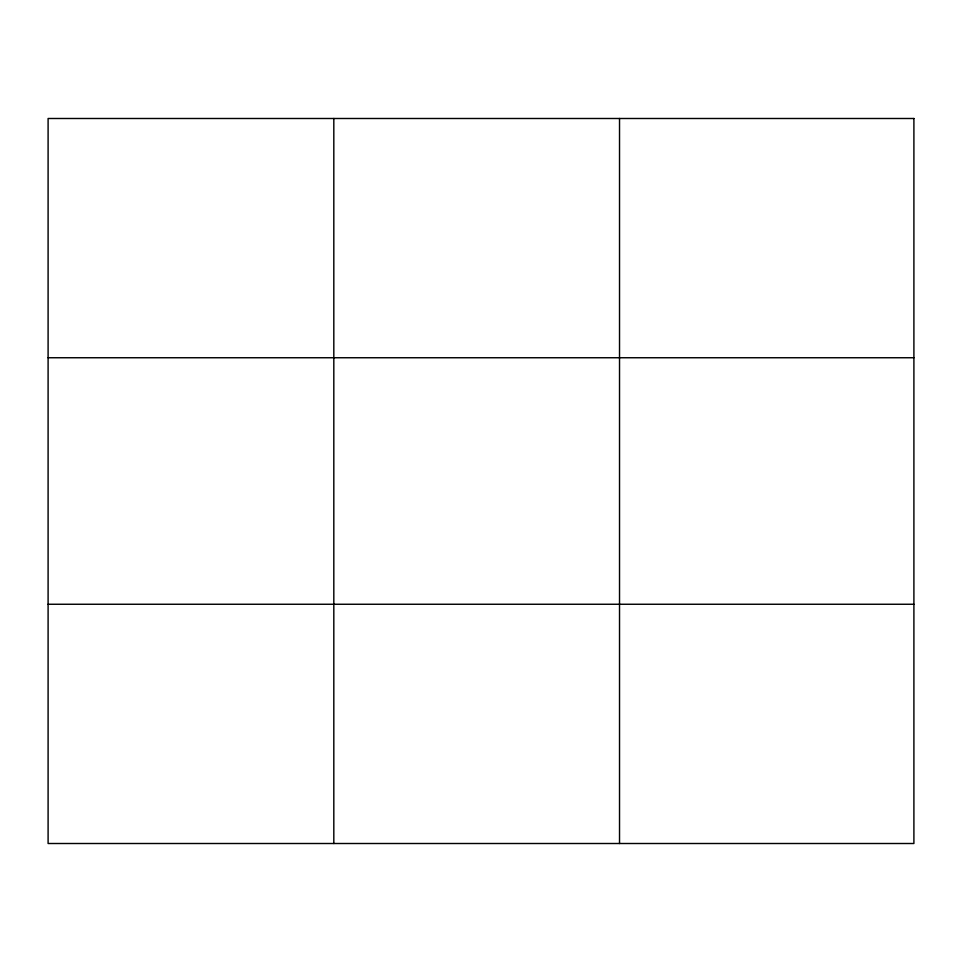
<?xml version="1.0" encoding="UTF-8"?>
<svg xmlns="http://www.w3.org/2000/svg" width="962" height="962" viewBox="0 0 962 962"><rect width="100%" height="100%" fill="white"/><g stroke="black" fill="none" stroke-linecap="round" stroke-linejoin="round"><path stroke-width="1.44" d="M333.814 843.506L333.814 118.494M619.528 843.506L619.528 118.494M48.1 357.744L913.9 357.744M48.1 604.256L913.9 604.256M913.9 118.494L913.9 843.506L48.1 843.506L48.1 118.494L913.9 118.494"/></g></svg>
